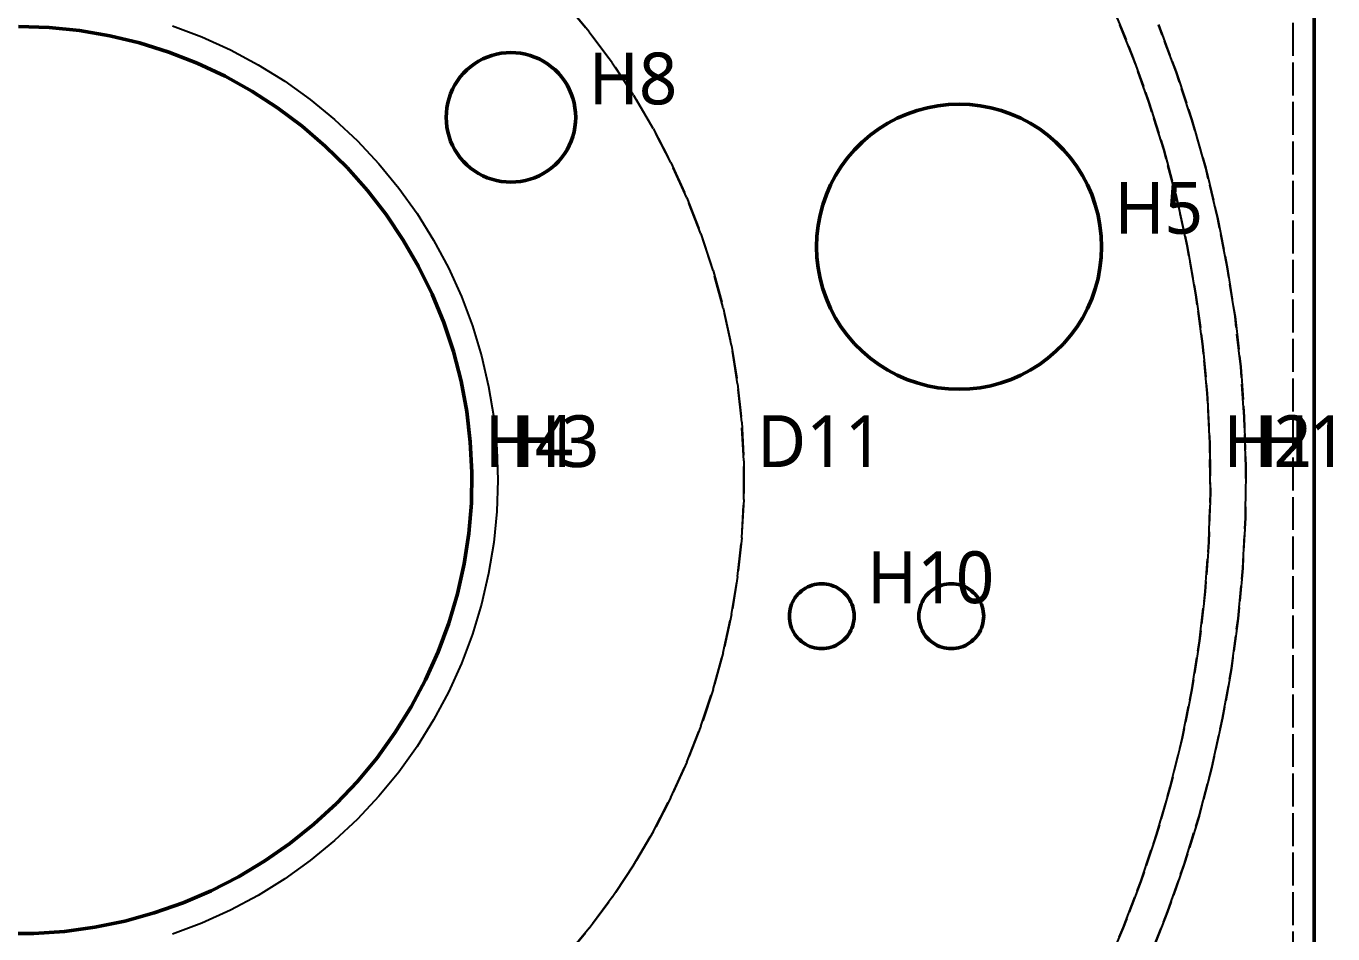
# Model space of a CAD drawing. Header units: millimetres. Extents: x 0 to 420, y 0 to 297.
# Drawn here: x 198.3 to 248.7, y 166 to 201 of the extents above; entities that cross this region are included whole.
import ezdxf

# ---------------------------------------------------------------- set-up
doc = ezdxf.new("R2010")
doc.units = ezdxf.units.MM
doc.linetypes.add('DASHED', pattern=[1.524, 1.27, -0.254])
for name, color, linetype, lineweight in [('DIM', 3, 'CONTINUOUS', 18), ('HIDDEN', 8, 'DASHED', 25), ('VISIBLE', 7, 'CONTINUOUS', 50)]:
    doc.layers.add(name, color=color, linetype=linetype, lineweight=lineweight)
doc.styles.add('CJK', font='NotoSansCJK-Regular.ttc')

msp = doc.modelspace()

# ---------------------------------------------------------------- linework, layer by layer
at = {"layer": 'HIDDEN'}
for points in [[(247.2, 145), (247.2, 260)], [(247.2, 145), (247.2, 260)], [(247.2, 145), (247.2, 260)], [(247.2, 145), (247.2, 260)], [(247.2, 145), (247.2, 260)], [(247.2, 145), (247.2, 260)], [(247.2, 145), (247.2, 260)], [(247.2, 145), (247.2, 260)], [(247.2, 145), (247.2, 260)], [(247.2, 145), (247.2, 260)], [(247.2, 145), (247.2, 260)], [(247.2, 145), (247.2, 260)], [(248, 260), (248, 145)], [(248, 260), (248, 145)], [(248, 260), (248, 145)], [(248, 260), (248, 145)], [(248, 260), (248, 145)], [(248, 260), (248, 145)], [(248, 260), (248, 145)], [(248, 260), (248, 145)], [(248, 260), (248, 145)], [(248, 260), (248, 145)], [(248, 260), (248, 145)], [(248, 260), (248, 145)], [(248, 260), (248, 145)], [(220.02344, 200.79069), (219.07198, 201.93832)], [(219.07198, 201.93832), (220.02344, 200.79069)], [(240.26597, 201.65455), (240.98459, 199.88064)], [(240.98459, 199.88064), (240.26597, 201.65455)], [(198, 201), (199.18142, 200.96008)], [(198, 201), (199.18142, 200.96008)], [(199.18142, 200.96008), (198, 201)], [(199.18142, 200.96008), (200.35745, 200.84049)], [(199.18142, 200.96008), (200.35745, 200.84049)], [(200.35745, 200.84049), (199.18142, 200.96008)], [(200.35745, 200.84049), (201.52272, 200.64177)], [(200.35745, 200.84049), (201.52272, 200.64177)], [(201.52272, 200.64177), (200.35745, 200.84049)], [(203.94663, 201.01821), (205.07964, 200.59177)], [(203.94663, 201.01821), (205.07964, 200.59177)], [(220.91248, 199.59405), (220.02344, 200.79069)], [(220.02344, 200.79069), (220.91248, 199.59405)], [(241.99332, 201.06699), (242.67742, 199.2461)], [(242.67817, 199.24398), (241.99413, 201.06497)], [(201.52272, 200.64177), (202.67192, 200.36485)], [(201.52272, 200.64177), (202.67192, 200.36485)], [(202.67192, 200.36485), (201.52272, 200.64177)], [(202.67192, 200.36485), (203.79981, 200.01097)], [(202.67192, 200.36485), (203.79981, 200.01097)], [(203.79981, 200.01097), (202.67192, 200.36485)], [(205.07964, 200.59177), (206.18234, 200.09215)], [(205.07964, 200.59177), (206.18234, 200.09215)], [(203.79981, 200.01097), (204.90123, 199.58176)], [(203.79981, 200.01097), (204.90123, 199.58176)], [(204.90123, 199.58176), (203.79981, 200.01097)], [(206.18234, 200.09215), (207.25, 199.52147)], [(206.18234, 200.09215), (207.25, 199.52147)], [(215.75573, 199.65586), (215.92102, 199.74322)], [(215.92102, 199.74322), (216.09237, 199.81798)], [(216.09237, 199.81798), (216.26884, 199.87973)], [(216.26884, 199.87973), (216.44942, 199.92812)], [(216.44942, 199.92812), (216.63312, 199.96287)], [(216.63312, 199.96287), (216.8189, 199.98381)], [(216.8189, 199.98381), (217.00573, 199.9908)], [(217.00573, 199.9908), (217.19255, 199.98381)], [(217.19255, 199.98381), (217.37833, 199.96287)], [(217.37833, 199.96287), (217.56203, 199.92812)], [(217.56203, 199.92812), (217.74261, 199.87973)], [(217.74261, 199.87973), (217.91908, 199.81798)], [(217.91908, 199.81798), (218.09043, 199.74322)], [(218.09043, 199.74322), (218.25573, 199.65586)], [(240.98459, 199.88064), (241.62879, 198.07837)], [(241.62879, 198.07837), (240.98459, 199.88064)], [(204.90123, 199.58176), (205.97116, 199.07917)], [(204.90123, 199.58176), (205.97116, 199.07917)], [(205.97116, 199.07917), (204.90123, 199.58176)], [(207.25, 199.52147), (208.27805, 198.88219)], [(207.25, 199.52147), (208.27805, 198.88219)], [(215.1731, 199.19123), (215.30529, 199.32343)], [(215.30529, 199.32343), (215.447, 199.44538)], [(215.447, 199.44538), (215.59743, 199.55639)], [(215.59743, 199.55639), (215.75573, 199.65586)], [(218.25573, 199.65586), (218.41403, 199.55639)], [(218.41403, 199.55639), (218.56445, 199.44538)], [(218.56445, 199.44538), (218.70616, 199.32343)], [(218.70616, 199.32343), (218.83835, 199.19123)], [(221.73656, 198.35179), (220.91248, 199.59405)], [(220.91248, 199.59405), (221.73656, 198.35179)], [(242.67742, 199.2461), (243.28619, 197.39866)], [(243.28687, 197.39644), (242.67817, 199.24398)], [(205.97116, 199.07917), (207.00472, 198.5055)], [(205.97116, 199.07917), (207.00472, 198.5055)], [(207.00472, 198.5055), (205.97116, 199.07917)], [(208.27805, 198.88219), (209.26209, 198.17704)], [(208.27805, 198.88219), (209.26209, 198.17704)], [(214.7533, 198.57551), (214.84066, 198.7408)], [(214.84066, 198.7408), (214.94013, 198.8991)], [(214.94013, 198.8991), (215.05115, 199.04952)], [(215.05115, 199.04952), (215.1731, 199.19123)], [(218.83835, 199.19123), (218.9603, 199.04952)], [(218.9603, 199.04952), (219.07132, 198.8991)], [(219.07132, 198.8991), (219.17079, 198.7408)], [(219.17079, 198.7408), (219.25815, 198.57551)], [(207.00472, 198.5055), (207.99719, 197.86336)], [(207.00472, 198.5055), (207.99719, 197.86336)], [(207.99719, 197.86336), (207.00472, 198.5055)], [(214.56841, 198.0471), (214.61679, 198.22769)], [(214.61679, 198.22769), (214.67854, 198.40415)], [(214.67854, 198.40415), (214.7533, 198.57551)], [(219.25815, 198.57551), (219.33291, 198.40415)], [(219.33291, 198.40415), (219.39466, 198.22769)], [(219.39466, 198.22769), (219.44304, 198.0471)], [(222.49337, 197.06742), (221.73656, 198.35179)], [(221.73656, 198.35179), (222.49337, 197.06742)], [(207.99719, 197.86336), (208.94405, 197.15568)], [(207.99719, 197.86336), (208.94405, 197.15568)], [(208.94405, 197.15568), (207.99719, 197.86336)], [(209.26209, 198.17704), (210.1979, 197.40904)], [(209.26209, 198.17704), (210.1979, 197.40904)], [(214.51272, 197.67762), (214.53365, 197.8634)], [(214.53365, 197.8634), (214.56841, 198.0471)], [(219.44304, 198.0471), (219.4778, 197.8634)], [(219.4778, 197.8634), (219.49873, 197.67762)], [(232.29062, 197.61981), (232.67885, 197.75565)], [(232.67885, 197.75565), (233.07613, 197.8621)], [(233.07613, 197.8621), (233.48027, 197.93857)], [(233.48027, 197.93857), (233.88898, 197.98462)], [(233.88898, 197.98462), (234.3, 198)], [(234.3, 198), (234.71102, 197.98462)], [(234.71102, 197.98462), (235.11973, 197.93857)], [(235.11973, 197.93857), (235.52387, 197.8621)], [(235.52387, 197.8621), (235.92115, 197.75565)], [(235.92115, 197.75565), (236.30938, 197.61981)], [(241.62879, 198.07837), (242.19746, 196.25085)], [(242.19746, 196.25085), (241.62879, 198.07837)], [(210.1979, 197.40904), (211.08148, 196.58148)], [(210.1979, 197.40904), (211.08148, 196.58148)], [(214.50573, 197.4908), (214.51272, 197.67762)], [(214.51272, 197.30397), (214.50573, 197.4908)], [(214.53365, 197.11819), (214.51272, 197.30397)], [(219.49873, 197.30397), (219.4778, 197.11819)], [(219.49873, 197.67762), (219.50573, 197.4908)], [(219.50573, 197.4908), (219.49873, 197.30397)], [(231.20174, 197.04431), (231.55, 197.26314)], [(231.55, 197.26314), (231.91364, 197.45533)], [(231.91364, 197.45533), (232.29062, 197.61981)], [(236.30938, 197.61981), (236.68636, 197.45533)], [(236.68636, 197.45533), (237.05, 197.26314)], [(237.05, 197.26314), (237.39826, 197.04431)], [(243.28619, 197.39866), (243.8186, 195.52779)], [(243.81921, 195.52547), (243.28687, 197.39644)], [(208.94405, 197.15568), (209.84098, 196.3857)], [(208.94405, 197.15568), (209.84098, 196.3857)], [(209.84098, 196.3857), (208.94405, 197.15568)], [(214.56841, 196.9345), (214.53365, 197.11819)], [(214.61679, 196.75391), (214.56841, 196.9345)], [(214.67854, 196.57744), (214.61679, 196.75391)], [(219.39466, 196.75391), (219.33291, 196.57744)], [(219.44304, 196.9345), (219.39466, 196.75391)], [(219.4778, 197.11819), (219.44304, 196.9345)], [(223.18074, 195.7446), (222.49337, 197.06742)], [(222.49337, 197.06742), (223.18074, 195.7446)], [(230.55905, 196.53179), (230.87081, 196.80007)], [(230.87081, 196.80007), (231.20174, 197.04431)], [(237.39826, 197.04431), (237.72919, 196.80007)], [(237.72919, 196.80007), (238.04095, 196.53179)], [(209.84098, 196.3857), (210.68387, 195.55692)], [(209.84098, 196.3857), (210.68387, 195.55692)], [(210.68387, 195.55692), (209.84098, 196.3857)], [(211.08148, 196.58148), (211.90904, 195.6979)], [(211.08148, 196.58148), (211.90904, 195.6979)], [(214.7533, 196.40609), (214.67854, 196.57744)], [(214.84066, 196.2408), (214.7533, 196.40609)], [(214.94013, 196.0825), (214.84066, 196.2408)], [(219.17079, 196.2408), (219.07132, 196.0825)], [(219.25815, 196.40609), (219.17079, 196.2408)], [(219.33291, 196.57744), (219.25815, 196.40609)], [(229.99993, 195.92919), (230.26821, 196.24095)], [(230.26821, 196.24095), (230.55905, 196.53179)], [(238.04095, 196.53179), (238.33179, 196.24095)], [(238.33179, 196.24095), (238.60007, 195.92919)], [(242.19746, 196.25085), (242.68962, 194.40127)], [(242.68962, 194.40127), (242.19746, 196.25085)], [(211.90904, 195.6979), (212.67704, 194.76209)], [(211.90904, 195.6979), (212.67704, 194.76209)], [(215.05115, 195.93207), (214.94013, 196.0825)], [(215.1731, 195.79037), (215.05115, 195.93207)], [(215.30529, 195.65817), (215.1731, 195.79037)], [(218.83835, 195.79037), (218.70616, 195.65817)], [(218.9603, 195.93207), (218.83835, 195.79037)], [(219.07132, 196.0825), (218.9603, 195.93207)], [(223.79674, 194.38708), (223.18074, 195.7446)], [(223.18074, 195.7446), (223.79674, 194.38708)], [(229.75569, 195.59826), (229.99993, 195.92919)], [(238.60007, 195.92919), (238.84431, 195.59826)], [(210.68387, 195.55692), (211.4689, 194.67313)], [(210.68387, 195.55692), (211.4689, 194.67313)], [(211.4689, 194.67313), (210.68387, 195.55692)], [(215.447, 195.53622), (215.30529, 195.65817)], [(215.59743, 195.4252), (215.447, 195.53622)], [(215.75573, 195.32573), (215.59743, 195.4252)], [(215.92102, 195.23838), (215.75573, 195.32573)], [(216.09237, 195.16361), (215.92102, 195.23838)], [(218.09043, 195.23838), (217.91908, 195.16361)], [(218.25573, 195.32573), (218.09043, 195.23838)], [(218.41403, 195.4252), (218.25573, 195.32573)], [(218.56445, 195.53622), (218.41403, 195.4252)], [(218.70616, 195.65817), (218.56445, 195.53622)], [(229.34467, 194.88636), (229.53686, 195.25)], [(229.53686, 195.25), (229.75569, 195.59826)], [(238.84431, 195.59826), (239.06314, 195.25)], [(239.06314, 195.25), (239.25533, 194.88636)], [(243.8186, 195.52779), (244.27375, 193.63664)], [(244.27428, 193.63422), (243.81921, 195.52547)], [(211.4689, 194.67313), (212.19246, 193.73836)], [(211.4689, 194.67313), (212.19246, 193.73836)], [(212.19246, 193.73836), (211.4689, 194.67313)], [(212.67704, 194.76209), (213.38219, 193.77805)], [(212.67704, 194.76209), (213.38219, 193.77805)], [(216.26884, 195.10187), (216.09237, 195.16361)], [(216.44942, 195.05348), (216.26884, 195.10187)], [(216.63312, 195.01872), (216.44942, 195.05348)], [(216.8189, 194.99779), (216.63312, 195.01872)], [(217.00573, 194.9908), (216.8189, 194.99779)], [(217.19255, 194.99779), (217.00573, 194.9908)], [(217.37833, 195.01872), (217.19255, 194.99779)], [(217.56203, 195.05348), (217.37833, 195.01872)], [(217.74261, 195.10187), (217.56203, 195.05348)], [(217.91908, 195.16361), (217.74261, 195.10187)], [(229.18019, 194.50938), (229.34467, 194.88636)], [(239.25533, 194.88636), (239.41981, 194.50938)], [(224.33961, 192.99869), (223.79674, 194.38708)], [(223.79674, 194.38708), (224.33961, 192.99869)], [(229.04435, 194.12115), (229.18019, 194.50938)], [(239.41981, 194.50938), (239.55565, 194.12115)], [(242.68962, 194.40127), (243.10442, 192.53281)], [(243.10442, 192.53281), (242.68962, 194.40127)], [(212.19246, 193.73836), (212.85127, 192.75687)], [(212.19246, 193.73836), (212.85127, 192.75687)], [(212.85127, 192.75687), (212.19246, 193.73836)], [(213.38219, 193.77805), (214.02147, 192.75)], [(213.38219, 193.77805), (214.02147, 192.75)], [(228.86143, 193.31973), (228.9379, 193.72387)], [(228.9379, 193.72387), (229.04435, 194.12115)], [(239.55565, 194.12115), (239.6621, 193.72387)], [(239.6621, 193.72387), (239.73857, 193.31973)], [(228.81538, 192.91102), (228.86143, 193.31973)], [(239.73857, 193.31973), (239.78462, 192.91102)], [(244.27375, 193.63664), (244.65089, 191.7284)], [(244.65133, 191.72589), (244.27428, 193.63422)], [(212.85127, 192.75687), (213.44232, 191.73315)], [(212.85127, 192.75687), (213.44232, 191.73315)], [(213.44232, 191.73315), (212.85127, 192.75687)], [(214.02147, 192.75), (214.59215, 191.68234)], [(214.02147, 192.75), (214.59215, 191.68234)], [(224.80782, 191.58337), (224.33961, 192.99869)], [(224.33961, 192.99869), (224.80782, 191.58337)], [(228.8, 192.5), (228.81538, 192.91102)], [(239.78462, 192.91102), (239.8, 192.5)], [(228.81538, 192.08898), (228.8, 192.5)], [(239.8, 192.5), (239.78462, 192.08898)], [(243.10442, 192.53281), (243.44112, 190.64872)], [(243.44112, 190.64872), (243.10442, 192.53281)], [(213.44232, 191.73315), (213.96291, 190.67186)], [(213.44232, 191.73315), (213.96291, 190.67186)], [(213.96291, 190.67186), (213.44232, 191.73315)], [(214.59215, 191.68234), (215.09177, 190.57964)], [(214.59215, 191.68234), (215.09177, 190.57964)], [(228.86143, 191.68027), (228.81538, 192.08898)], [(228.9379, 191.27613), (228.86143, 191.68027)], [(239.73857, 191.68027), (239.6621, 191.27613)], [(239.78462, 192.08898), (239.73857, 191.68027)], [(244.65089, 191.7284), (244.94936, 189.80628)], [(244.94971, 189.80368), (244.65133, 191.72589)], [(225.20004, 190.14515), (224.80782, 191.58337)], [(224.80782, 191.58337), (225.20004, 190.14515)], [(229.04435, 190.87885), (228.9379, 191.27613)], [(239.6621, 191.27613), (239.55565, 190.87885)], [(213.96291, 190.67186), (214.41066, 189.57784)], [(213.96291, 190.67186), (214.41066, 189.57784)], [(214.41066, 189.57784), (213.96291, 190.67186)], [(229.18019, 190.49062), (229.04435, 190.87885)], [(239.55565, 190.87885), (239.41981, 190.49062)], [(243.44112, 190.64872), (243.69917, 188.75225)], [(243.69917, 188.75225), (243.44112, 190.64872)], [(215.09177, 190.57964), (215.51821, 189.44663)], [(215.09177, 190.57964), (215.51821, 189.44663)], [(225.51516, 188.68808), (225.20004, 190.14515)], [(225.20004, 190.14515), (225.51516, 188.68808)], [(229.34467, 190.11364), (229.18019, 190.49062)], [(239.41981, 190.49062), (239.25533, 190.11364)], [(229.53686, 189.75), (229.34467, 190.11364)], [(229.75569, 189.40174), (229.53686, 189.75)], [(239.06314, 189.75), (238.84431, 189.40174)], [(239.25533, 190.11364), (239.06314, 189.75)], [(244.94936, 189.80628), (245.16867, 187.87353)], [(245.16892, 187.87084), (244.94971, 189.80368)], [(214.41066, 189.57784), (214.78354, 188.4561)], [(214.41066, 189.57784), (214.78354, 188.4561)], [(214.78354, 188.4561), (214.41066, 189.57784)], [(215.51821, 189.44663), (215.86963, 188.28815)], [(215.51821, 189.44663), (215.86963, 188.28815)], [(229.99993, 189.07081), (229.75569, 189.40174)], [(238.84431, 189.40174), (238.60007, 189.07081)], [(225.75228, 187.21631), (225.51516, 188.68808)], [(225.51516, 188.68808), (225.75228, 187.21631)], [(230.26821, 188.75905), (229.99993, 189.07081)], [(230.55905, 188.46821), (230.26821, 188.75905)], [(238.33179, 188.75905), (238.04095, 188.46821)], [(238.60007, 189.07081), (238.33179, 188.75905)], [(243.69917, 188.75225), (243.8781, 186.84669)], [(243.8781, 186.84669), (243.69917, 188.75225)], [(214.78354, 188.4561), (215.07983, 187.31174)], [(214.78354, 188.4561), (215.07983, 187.31174)], [(215.07983, 187.31174), (214.78354, 188.4561)], [(215.86963, 188.28815), (216.14453, 187.10917)], [(215.86963, 188.28815), (216.14453, 187.10917)], [(230.87081, 188.19993), (230.55905, 188.46821)], [(231.20174, 187.95569), (230.87081, 188.19993)], [(237.72919, 188.19993), (237.39826, 187.95569)], [(238.04095, 188.46821), (237.72919, 188.19993)], [(231.55, 187.73686), (231.20174, 187.95569)], [(231.91364, 187.54467), (231.55, 187.73686)], [(237.05, 187.73686), (236.68636, 187.54467)], [(237.39826, 187.95569), (237.05, 187.73686)], [(245.16867, 187.87353), (245.30846, 185.93341)], [(245.3086, 185.93064), (245.16892, 187.87084)], [(215.07983, 187.31174), (215.2982, 186.14999)], [(215.07983, 187.31174), (215.2982, 186.14999)], [(215.2982, 186.14999), (215.07983, 187.31174)], [(216.14453, 187.10917), (216.34173, 185.91473)], [(216.14453, 187.10917), (216.34173, 185.91473)], [(225.91074, 185.73401), (225.75228, 187.21631)], [(225.75228, 187.21631), (225.91074, 185.73401)], [(232.29062, 187.38019), (231.91364, 187.54467)], [(232.67885, 187.24435), (232.29062, 187.38019)], [(233.07613, 187.1379), (232.67885, 187.24435)], [(233.48027, 187.06143), (233.07613, 187.1379)], [(235.52387, 187.1379), (235.11973, 187.06143)], [(235.92115, 187.24435), (235.52387, 187.1379)], [(236.30938, 187.38019), (235.92115, 187.24435)], [(236.68636, 187.54467), (236.30938, 187.38019)], [(233.88898, 187.01538), (233.48027, 187.06143)], [(234.3, 187), (233.88898, 187.01538)], [(234.71102, 187.01538), (234.3, 187)], [(235.11973, 187.06143), (234.71102, 187.01538)], [(243.8781, 186.84669), (243.9776, 184.93533)], [(243.9776, 184.93533), (243.8781, 186.84669)], [(215.2982, 186.14999), (215.43763, 184.97614)], [(215.2982, 186.14999), (215.43763, 184.97614)], [(215.43763, 184.97614), (215.2982, 186.14999)], [(216.34173, 185.91473), (216.46039, 184.70996)], [(216.34173, 185.91473), (216.46039, 184.70996)], [(225.99008, 184.24537), (225.91074, 185.73401)], [(225.91074, 185.73401), (225.99008, 184.24537)], [(245.30846, 185.93341), (245.36847, 183.98918)], [(245.3685, 183.98633), (245.3086, 185.93064)], [(215.43763, 184.97614), (215.4975, 183.79557)], [(215.43763, 184.97614), (215.4975, 183.79557)], [(215.4975, 183.79557), (215.43763, 184.97614)], [(216.46039, 184.70996), (216.5, 183.5)], [(216.46039, 184.70996), (216.5, 183.5)], [(243.9776, 184.93533), (243.99751, 183.02149)], [(243.99751, 183.02149), (243.9776, 184.93533)], [(225.99008, 182.75463), (225.99008, 184.24537)], [(225.99008, 184.24537), (225.99008, 182.75463)], [(215.4975, 183.79557), (215.47754, 182.61364)], [(215.4975, 183.79557), (215.47754, 182.61364)], [(215.47754, 182.61364), (215.4975, 183.79557)], [(245.34853, 182.04121), (245.3685, 183.98633)], [(245.36847, 183.98918), (245.34862, 182.04413)], [(216.5, 183.5), (216.46039, 182.29004)], [(216.5, 183.5), (216.46039, 182.29004)], [(215.47754, 182.61364), (215.37783, 181.43576)], [(215.47754, 182.61364), (215.37783, 181.43576)], [(215.37783, 181.43576), (215.47754, 182.61364)], [(225.91074, 181.26599), (225.99008, 182.75463)], [(225.99008, 182.75463), (225.91074, 181.26599)], [(243.99751, 183.02149), (243.93779, 181.10847)], [(243.93779, 181.10847), (243.99751, 183.02149)], [(216.46039, 182.29004), (216.34173, 181.08527)], [(216.46039, 182.29004), (216.34173, 181.08527)], [(245.24872, 180.09854), (245.34853, 182.04121)], [(245.34862, 182.04413), (245.24894, 180.10153)], [(215.37783, 181.43576), (215.19883, 180.26729)], [(215.37783, 181.43576), (215.19883, 180.26729)], [(215.19883, 180.26729), (215.37783, 181.43576)], [(216.34173, 181.08527), (216.14453, 179.89083)], [(216.34173, 181.08527), (216.14453, 179.89083)], [(225.75228, 179.78369), (225.91074, 181.26599)], [(225.91074, 181.26599), (225.75228, 179.78369)], [(243.93779, 181.10847), (243.79854, 179.1996)], [(243.79854, 179.1996), (243.93779, 181.10847)], [(215.19883, 180.26729), (214.94135, 179.11358)], [(215.19883, 180.26729), (214.94135, 179.11358)], [(214.94135, 179.11358), (215.19883, 180.26729)], [(245.06924, 178.16161), (245.24872, 180.09854)], [(245.24894, 180.10153), (245.06958, 178.16466)], [(216.14453, 179.89083), (215.86963, 178.71185)], [(216.14453, 179.89083), (215.86963, 178.71185)], [(225.51516, 178.31192), (225.75228, 179.78369)], [(225.75228, 179.78369), (225.51516, 178.31192)], [(214.94135, 179.11358), (214.60657, 177.97988)], [(214.94135, 179.11358), (214.60657, 177.97988)], [(214.60657, 177.97988), (214.94135, 179.11358)], [(227.9672, 178.95415), (228.02271, 179.02936)], [(228.02271, 179.02936), (228.08369, 179.10022)], [(228.08369, 179.10022), (228.14978, 179.16631)], [(228.14978, 179.16631), (228.22064, 179.22729)], [(228.22064, 179.22729), (228.29585, 179.2828)], [(228.29585, 179.2828), (228.375, 179.33253)], [(228.375, 179.33253), (228.45765, 179.37621)], [(228.45765, 179.37621), (228.54332, 179.41359)], [(228.54332, 179.41359), (228.63156, 179.44447)], [(228.63156, 179.44447), (228.72185, 179.46866)], [(228.72185, 179.46866), (228.8137, 179.48604)], [(228.8137, 179.48604), (228.90659, 179.4965)], [(228.90659, 179.4965), (229, 179.5)], [(229, 179.5), (229.09341, 179.4965)], [(229.09341, 179.4965), (229.1863, 179.48604)], [(229.1863, 179.48604), (229.27815, 179.46866)], [(229.27815, 179.46866), (229.36844, 179.44447)], [(229.36844, 179.44447), (229.45668, 179.41359)], [(229.45668, 179.41359), (229.54235, 179.37621)], [(229.54235, 179.37621), (229.625, 179.33253)], [(229.625, 179.33253), (229.70415, 179.2828)], [(229.70415, 179.2828), (229.77936, 179.22729)], [(229.77936, 179.22729), (229.85022, 179.16631)], [(229.85022, 179.16631), (229.91631, 179.10022)], [(229.91631, 179.10022), (229.97729, 179.02936)], [(229.97729, 179.02936), (230.0328, 178.95415)], [(232.9672, 178.95415), (233.02271, 179.02936)], [(233.02271, 179.02936), (233.08369, 179.10022)], [(233.08369, 179.10022), (233.14978, 179.16631)], [(233.14978, 179.16631), (233.22064, 179.22729)], [(233.22064, 179.22729), (233.29585, 179.2828)], [(233.29585, 179.2828), (233.375, 179.33253)], [(233.375, 179.33253), (233.45765, 179.37621)], [(233.45765, 179.37621), (233.54332, 179.41359)], [(233.54332, 179.41359), (233.63156, 179.44447)], [(233.63156, 179.44447), (233.72185, 179.46866)], [(233.72185, 179.46866), (233.8137, 179.48604)], [(233.8137, 179.48604), (233.90659, 179.4965)], [(233.90659, 179.4965), (234, 179.5)], [(234, 179.5), (234.09341, 179.4965)], [(234.09341, 179.4965), (234.1863, 179.48604)], [(234.1863, 179.48604), (234.27815, 179.46866)], [(234.27815, 179.46866), (234.36844, 179.44447)], [(234.36844, 179.44447), (234.45668, 179.41359)], [(234.45668, 179.41359), (234.54235, 179.37621)], [(234.54235, 179.37621), (234.625, 179.33253)], [(234.625, 179.33253), (234.70415, 179.2828)], [(234.70415, 179.2828), (234.77936, 179.22729)], [(234.77936, 179.22729), (234.85022, 179.16631)], [(234.85022, 179.16631), (234.91631, 179.10022)], [(234.91631, 179.10022), (234.97729, 179.02936)], [(234.97729, 179.02936), (235.0328, 178.95415)], [(243.79854, 179.1996), (243.58001, 177.29817)], [(243.58001, 177.29817), (243.79854, 179.1996)], [(215.86963, 178.71185), (215.51821, 177.55337)], [(215.86963, 178.71185), (215.51821, 177.55337)], [(227.76396, 178.4363), (227.78134, 178.52815)], [(227.78134, 178.52815), (227.80553, 178.61844)], [(227.80553, 178.61844), (227.83641, 178.70668)], [(227.83641, 178.70668), (227.87379, 178.79235)], [(227.87379, 178.79235), (227.91747, 178.875)], [(227.91747, 178.875), (227.9672, 178.95415)], [(230.0328, 178.95415), (230.08253, 178.875)], [(230.08253, 178.875), (230.12621, 178.79235)], [(230.12621, 178.79235), (230.16359, 178.70668)], [(230.16359, 178.70668), (230.19447, 178.61844)], [(230.19447, 178.61844), (230.21866, 178.52815)], [(230.21866, 178.52815), (230.23604, 178.4363)], [(232.76396, 178.4363), (232.78134, 178.52815)], [(232.78134, 178.52815), (232.80553, 178.61844)], [(232.80553, 178.61844), (232.83641, 178.70668)], [(232.83641, 178.70668), (232.87379, 178.79235)], [(232.87379, 178.79235), (232.91747, 178.875)], [(232.91747, 178.875), (232.9672, 178.95415)], [(235.0328, 178.95415), (235.08253, 178.875)], [(235.08253, 178.875), (235.12621, 178.79235)], [(235.12621, 178.79235), (235.16359, 178.70668)], [(235.16359, 178.70668), (235.19447, 178.61844)], [(235.19447, 178.61844), (235.21866, 178.52815)], [(235.21866, 178.52815), (235.23604, 178.4363)], [(225.20004, 176.85485), (225.51516, 178.31192)], [(225.51516, 178.31192), (225.20004, 176.85485)], [(227.75, 178.25), (227.7535, 178.34341)], [(227.7535, 178.15659), (227.75, 178.25)], [(227.7535, 178.34341), (227.76396, 178.4363)], [(227.76396, 178.0637), (227.7535, 178.15659)], [(227.78134, 177.97185), (227.76396, 178.0637)], [(230.23604, 178.0637), (230.21866, 177.97185)], [(230.23604, 178.4363), (230.2465, 178.34341)], [(230.2465, 178.15659), (230.23604, 178.0637)], [(230.2465, 178.34341), (230.25, 178.25)], [(230.25, 178.25), (230.2465, 178.15659)], [(232.75, 178.25), (232.7535, 178.34341)], [(232.7535, 178.15659), (232.75, 178.25)], [(232.7535, 178.34341), (232.76396, 178.4363)], [(232.76396, 178.0637), (232.7535, 178.15659)], [(232.78134, 177.97185), (232.76396, 178.0637)], [(235.23604, 178.0637), (235.21866, 177.97185)], [(235.23604, 178.4363), (235.2465, 178.34341)], [(235.2465, 178.15659), (235.23604, 178.0637)], [(235.2465, 178.34341), (235.25, 178.25)], [(235.25, 178.25), (235.2465, 178.15659)], [(244.81039, 176.23368), (245.06924, 178.16161)], [(245.06958, 178.16466), (244.81087, 176.23679)], [(214.60657, 177.97988), (214.19603, 176.87137)], [(214.60657, 177.97988), (214.19603, 176.87137)], [(214.19603, 176.87137), (214.60657, 177.97988)], [(215.51821, 177.55337), (215.09177, 176.42036)], [(215.51821, 177.55337), (215.09177, 176.42036)], [(227.80553, 177.88156), (227.78134, 177.97185)], [(227.83641, 177.79332), (227.80553, 177.88156)], [(227.87379, 177.70765), (227.83641, 177.79332)], [(227.91747, 177.625), (227.87379, 177.70765)], [(227.9672, 177.54585), (227.91747, 177.625)], [(228.02271, 177.47064), (227.9672, 177.54585)], [(230.0328, 177.54585), (229.97729, 177.47064)], [(230.08253, 177.625), (230.0328, 177.54585)], [(230.12621, 177.70765), (230.08253, 177.625)], [(230.16359, 177.79332), (230.12621, 177.70765)], [(230.19447, 177.88156), (230.16359, 177.79332)], [(230.21866, 177.97185), (230.19447, 177.88156)], [(232.80553, 177.88156), (232.78134, 177.97185)], [(232.83641, 177.79332), (232.80553, 177.88156)], [(232.87379, 177.70765), (232.83641, 177.79332)], [(232.91747, 177.625), (232.87379, 177.70765)], [(232.9672, 177.54585), (232.91747, 177.625)], [(233.02271, 177.47064), (232.9672, 177.54585)], [(235.0328, 177.54585), (234.97729, 177.47064)], [(235.08253, 177.625), (235.0328, 177.54585)], [(235.12621, 177.70765), (235.08253, 177.625)], [(235.16359, 177.79332), (235.12621, 177.70765)], [(235.19447, 177.88156), (235.16359, 177.79332)], [(235.21866, 177.97185), (235.19447, 177.88156)], [(228.08369, 177.39978), (228.02271, 177.47064)], [(228.14978, 177.33369), (228.08369, 177.39978)], [(228.22064, 177.27271), (228.14978, 177.33369)], [(228.29585, 177.2172), (228.22064, 177.27271)], [(228.375, 177.16747), (228.29585, 177.2172)], [(228.45765, 177.12379), (228.375, 177.16747)], [(228.54332, 177.08641), (228.45765, 177.12379)], [(228.63156, 177.05553), (228.54332, 177.08641)], [(228.72185, 177.03134), (228.63156, 177.05553)], [(228.8137, 177.01396), (228.72185, 177.03134)], [(228.90659, 177.0035), (228.8137, 177.01396)], [(229.1863, 177.01396), (229.09341, 177.0035)], [(229.27815, 177.03134), (229.1863, 177.01396)], [(229.36844, 177.05553), (229.27815, 177.03134)], [(229.45668, 177.08641), (229.36844, 177.05553)], [(229.54235, 177.12379), (229.45668, 177.08641)], [(229.625, 177.16747), (229.54235, 177.12379)], [(229.70415, 177.2172), (229.625, 177.16747)], [(229.77936, 177.27271), (229.70415, 177.2172)], [(229.85022, 177.33369), (229.77936, 177.27271)], [(229.91631, 177.39978), (229.85022, 177.33369)], [(229.97729, 177.47064), (229.91631, 177.39978)], [(233.08369, 177.39978), (233.02271, 177.47064)], [(233.14978, 177.33369), (233.08369, 177.39978)], [(233.22064, 177.27271), (233.14978, 177.33369)], [(233.29585, 177.2172), (233.22064, 177.27271)], [(233.375, 177.16747), (233.29585, 177.2172)], [(233.45765, 177.12379), (233.375, 177.16747)], [(233.54332, 177.08641), (233.45765, 177.12379)], [(233.63156, 177.05553), (233.54332, 177.08641)], [(233.72185, 177.03134), (233.63156, 177.05553)], [(233.8137, 177.01396), (233.72185, 177.03134)], [(233.90659, 177.0035), (233.8137, 177.01396)], [(234.1863, 177.01396), (234.09341, 177.0035)], [(234.27815, 177.03134), (234.1863, 177.01396)], [(234.36844, 177.05553), (234.27815, 177.03134)], [(234.45668, 177.08641), (234.36844, 177.05553)], [(234.54235, 177.12379), (234.45668, 177.08641)], [(234.625, 177.16747), (234.54235, 177.12379)], [(234.70415, 177.2172), (234.625, 177.16747)], [(234.77936, 177.27271), (234.70415, 177.2172)], [(234.85022, 177.33369), (234.77936, 177.27271)], [(234.91631, 177.39978), (234.85022, 177.33369)], [(234.97729, 177.47064), (234.91631, 177.39978)], [(243.58001, 177.29817), (243.28257, 175.40748)], [(243.28257, 175.40748), (243.58001, 177.29817)], [(214.19603, 176.87137), (213.71158, 175.7931)], [(214.19603, 176.87137), (213.71158, 175.7931)], [(213.71158, 175.7931), (214.19603, 176.87137)], [(224.80782, 175.41663), (225.20004, 176.85485)], [(225.20004, 176.85485), (224.80782, 175.41663)], [(229, 177), (228.90659, 177.0035)], [(229.09341, 177.0035), (229, 177)], [(234, 177), (233.90659, 177.0035)], [(234.09341, 177.0035), (234, 177)], [(215.09177, 176.42036), (214.59215, 175.31766)], [(215.09177, 176.42036), (214.59215, 175.31766)], [(244.4726, 174.31801), (244.81039, 176.23368)], [(244.81087, 176.23679), (244.47323, 174.32117)], [(213.71158, 175.7931), (213.15544, 174.75)], [(213.71158, 175.7931), (213.15544, 174.75)], [(213.15544, 174.75), (213.71158, 175.7931)], [(214.59215, 175.31766), (214.02147, 174.25)], [(214.59215, 175.31766), (214.02147, 174.25)], [(224.33961, 174.00131), (224.80782, 175.41663)], [(224.80782, 175.41663), (224.33961, 174.00131)], [(243.28257, 175.40748), (242.90674, 173.5308)], [(242.90674, 173.5308), (243.28257, 175.40748)], [(213.15544, 174.75), (212.53016, 173.74682)], [(213.15544, 174.75), (212.53016, 173.74682)], [(212.53016, 173.74682), (213.15544, 174.75)], [(214.02147, 174.25), (213.38219, 173.22195)], [(214.02147, 174.25), (213.38219, 173.22195)], [(223.79674, 172.61292), (224.33961, 174.00131)], [(224.33961, 174.00131), (223.79674, 172.61292)], [(244.05645, 172.41782), (244.4726, 174.31801)], [(244.47323, 174.32117), (244.05722, 172.42102)], [(212.53016, 173.74682), (211.83858, 172.78815)], [(212.53016, 173.74682), (211.83858, 172.78815)], [(211.83858, 172.78815), (212.53016, 173.74682)], [(242.90674, 173.5308), (242.45316, 171.67138)], [(242.45316, 171.67138), (242.90674, 173.5308)], [(213.38219, 173.22195), (212.67704, 172.23791)], [(213.38219, 173.22195), (212.67704, 172.23791)], [(211.83858, 172.78815), (211.08385, 171.87834)], [(211.83858, 172.78815), (211.08385, 171.87834)], [(211.08385, 171.87834), (211.83858, 172.78815)], [(223.18074, 171.2554), (223.79674, 172.61292)], [(223.79674, 172.61292), (223.18074, 171.2554)], [(212.67704, 172.23791), (211.90904, 171.3021)], [(212.67704, 172.23791), (211.90904, 171.3021)], [(243.56264, 170.53631), (244.05645, 172.41782)], [(244.05722, 172.42102), (243.56356, 170.53955)], [(211.08385, 171.87834), (210.26943, 171.02157)], [(211.08385, 171.87834), (210.26943, 171.02157)], [(210.26943, 171.02157), (211.08385, 171.87834)], [(242.45316, 171.67138), (241.92263, 169.83243)], [(241.92263, 169.83243), (242.45316, 171.67138)], [(210.26943, 171.02157), (209.39902, 170.22173)], [(210.26943, 171.02157), (209.39902, 170.22173)], [(209.39902, 170.22173), (210.26943, 171.02157)], [(211.90904, 171.3021), (211.08148, 170.41852)], [(211.90904, 171.3021), (211.08148, 170.41852)], [(222.49337, 169.93258), (223.18074, 171.2554)], [(223.18074, 171.2554), (222.49337, 169.93258)], [(242.992, 168.67666), (243.56264, 170.53631)], [(243.56356, 170.53955), (242.99308, 168.67994)], [(209.39902, 170.22173), (208.4766, 169.48248)], [(209.39902, 170.22173), (208.4766, 169.48248)], [(208.4766, 169.48248), (209.39902, 170.22173)], [(211.08148, 170.41852), (210.1979, 169.59096)], [(211.08148, 170.41852), (210.1979, 169.59096)], [(208.4766, 169.48248), (207.50638, 168.80719)], [(208.4766, 169.48248), (207.50638, 168.80719)], [(207.50638, 168.80719), (208.4766, 169.48248)], [(210.1979, 169.59096), (209.26209, 168.82296)], [(210.1979, 169.59096), (209.26209, 168.82296)], [(221.73656, 168.64821), (222.49337, 169.93258)], [(222.49337, 169.93258), (221.73656, 168.64821)], [(241.92263, 169.83243), (241.31606, 168.01715)], [(241.31606, 168.01715), (241.92263, 169.83243)], [(207.50638, 168.80719), (206.49278, 168.19893)], [(207.50638, 168.80719), (206.49278, 168.19893)], [(206.49278, 168.19893), (207.50638, 168.80719)], [(209.26209, 168.82296), (208.27805, 168.11781)], [(209.26209, 168.82296), (208.27805, 168.11781)], [(220.91248, 167.40595), (221.73656, 168.64821)], [(221.73656, 168.64821), (220.91248, 167.40595)], [(242.3455, 166.84201), (242.992, 168.67666)], [(242.99308, 168.67994), (242.34674, 166.84531)], [(206.49278, 168.19893), (205.44044, 167.6605)], [(206.49278, 168.19893), (205.44044, 167.6605)], [(205.44044, 167.6605), (206.49278, 168.19893)], [(208.27805, 168.11781), (207.25, 167.47853)], [(208.27805, 168.11781), (207.25, 167.47853)], [(241.31606, 168.01715), (240.63451, 166.22867)], [(240.63451, 166.22867), (241.31606, 168.01715)], [(205.44044, 167.6605), (204.35414, 167.19433)], [(205.44044, 167.6605), (204.35414, 167.19433)], [(204.35414, 167.19433), (205.44044, 167.6605)], [(207.25, 167.47853), (206.18234, 166.90785)], [(207.25, 167.47853), (206.18234, 166.90785)], [(204.35414, 167.19433), (203.23885, 166.80256)], [(204.35414, 167.19433), (203.23885, 166.80256)], [(203.23885, 166.80256), (204.35414, 167.19433)], [(220.02344, 166.20931), (220.91248, 167.40595)], [(220.91248, 167.40595), (220.02344, 166.20931)], [(202.09966, 166.48698), (200.94177, 166.24903)], [(202.09966, 166.48698), (200.94177, 166.24903)], [(200.94177, 166.24903), (202.09966, 166.48698)], [(203.23885, 166.80256), (202.09966, 166.48698)], [(203.23885, 166.80256), (202.09966, 166.48698)], [(202.09966, 166.48698), (203.23885, 166.80256)], [(206.18234, 166.90785), (205.07964, 166.40823)], [(206.18234, 166.90785), (205.07964, 166.40823)], [(241.62422, 165.03545), (242.3455, 166.84201)], [(242.34674, 166.84531), (241.62562, 165.03876)], [(198.59105, 166.00998), (197.40895, 166.00998)], [(198.59105, 166.00998), (197.40895, 166.00998)], [(197.40895, 166.00998), (198.59105, 166.00998)], [(199.77045, 166.08979), (198.59105, 166.00998)], [(199.77045, 166.08979), (198.59105, 166.00998)], [(198.59105, 166.00998), (199.77045, 166.08979)], [(200.94177, 166.24903), (199.77045, 166.08979)], [(200.94177, 166.24903), (199.77045, 166.08979)], [(199.77045, 166.08979), (200.94177, 166.24903)], [(205.07964, 166.40823), (203.94663, 165.98179)], [(205.07964, 166.40823), (203.94663, 165.98179)], [(219.07198, 165.06168), (220.02344, 166.20931)], [(220.02344, 166.20931), (219.07198, 165.06168)], [(240.63451, 166.22867), (239.87914, 164.47008)], [(239.87914, 164.47008), (240.63451, 166.22867)]]:
    msp.add_lwpolyline(points, dxfattribs=at)
at = {"layer": 'VISIBLE'}
for points in [[(248, 260), (248, 145)], [(199.18142, 200.96008), (198, 201)], [(200.35745, 200.84049), (199.18142, 200.96008)], [(201.52272, 200.64177), (200.35745, 200.84049)], [(202.67192, 200.36485), (201.52272, 200.64177)], [(203.79981, 200.01097), (202.67192, 200.36485)], [(204.90123, 199.58176), (203.79981, 200.01097)], [(215.92102, 199.74322), (215.75573, 199.65586)], [(216.09237, 199.81798), (215.92102, 199.74322)], [(216.26884, 199.87973), (216.09237, 199.81798)], [(216.44942, 199.92812), (216.26884, 199.87973)], [(216.63312, 199.96287), (216.44942, 199.92812)], [(216.8189, 199.98381), (216.63312, 199.96287)], [(217.00573, 199.9908), (216.8189, 199.98381)], [(217.19255, 199.98381), (217.00573, 199.9908)], [(217.37833, 199.96287), (217.19255, 199.98381)], [(217.56203, 199.92812), (217.37833, 199.96287)], [(217.74261, 199.87973), (217.56203, 199.92812)], [(217.91908, 199.81798), (217.74261, 199.87973)], [(218.09043, 199.74322), (217.91908, 199.81798)], [(218.25573, 199.65586), (218.09043, 199.74322)], [(205.97116, 199.07917), (204.90123, 199.58176)], [(215.30529, 199.32343), (215.1731, 199.19123)], [(215.447, 199.44538), (215.30529, 199.32343)], [(215.59743, 199.55639), (215.447, 199.44538)], [(215.75573, 199.65586), (215.59743, 199.55639)], [(218.41403, 199.55639), (218.25573, 199.65586)], [(218.56445, 199.44538), (218.41403, 199.55639)], [(218.70616, 199.32343), (218.56445, 199.44538)], [(218.83835, 199.19123), (218.70616, 199.32343)], [(207.00472, 198.5055), (205.97116, 199.07917)], [(214.84066, 198.7408), (214.7533, 198.57551)], [(214.94013, 198.8991), (214.84066, 198.7408)], [(215.05115, 199.04952), (214.94013, 198.8991)], [(215.1731, 199.19123), (215.05115, 199.04952)], [(218.9603, 199.04952), (218.83835, 199.19123)], [(219.07132, 198.8991), (218.9603, 199.04952)], [(219.17079, 198.7408), (219.07132, 198.8991)], [(219.25815, 198.57551), (219.17079, 198.7408)], [(207.99719, 197.86336), (207.00472, 198.5055)], [(214.61679, 198.22769), (214.56841, 198.0471)], [(214.67854, 198.40415), (214.61679, 198.22769)], [(214.7533, 198.57551), (214.67854, 198.40415)], [(219.33291, 198.40415), (219.25815, 198.57551)], [(219.39466, 198.22769), (219.33291, 198.40415)], [(219.44304, 198.0471), (219.39466, 198.22769)], [(208.94405, 197.15568), (207.99719, 197.86336)], [(214.53365, 197.8634), (214.51272, 197.67762)], [(214.56841, 198.0471), (214.53365, 197.8634)], [(219.4778, 197.8634), (219.44304, 198.0471)], [(219.49873, 197.67762), (219.4778, 197.8634)], [(232.67885, 197.75565), (232.29062, 197.61981)], [(233.07613, 197.8621), (232.67885, 197.75565)], [(233.48027, 197.93857), (233.07613, 197.8621)], [(233.88898, 197.98462), (233.48027, 197.93857)], [(234.3, 198), (233.88898, 197.98462)], [(234.71102, 197.98462), (234.3, 198)], [(235.11973, 197.93857), (234.71102, 197.98462)], [(235.52387, 197.8621), (235.11973, 197.93857)], [(235.92115, 197.75565), (235.52387, 197.8621)], [(236.30938, 197.61981), (235.92115, 197.75565)], [(214.51272, 197.67762), (214.50573, 197.4908)], [(214.50573, 197.4908), (214.51272, 197.30397)], [(214.51272, 197.30397), (214.53365, 197.11819)], [(219.4778, 197.11819), (219.49873, 197.30397)], [(219.50573, 197.4908), (219.49873, 197.67762)], [(219.49873, 197.30397), (219.50573, 197.4908)], [(231.55, 197.26314), (231.20174, 197.04431)], [(231.91364, 197.45533), (231.55, 197.26314)], [(232.29062, 197.61981), (231.91364, 197.45533)], [(236.68636, 197.45533), (236.30938, 197.61981)], [(237.05, 197.26314), (236.68636, 197.45533)], [(237.39826, 197.04431), (237.05, 197.26314)], [(209.84098, 196.3857), (208.94405, 197.15568)], [(214.53365, 197.11819), (214.56841, 196.9345)], [(214.56841, 196.9345), (214.61679, 196.75391)], [(214.61679, 196.75391), (214.67854, 196.57744)], [(219.33291, 196.57744), (219.39466, 196.75391)], [(219.39466, 196.75391), (219.44304, 196.9345)], [(219.44304, 196.9345), (219.4778, 197.11819)], [(230.87081, 196.80007), (230.55905, 196.53179)], [(231.20174, 197.04431), (230.87081, 196.80007)], [(237.72919, 196.80007), (237.39826, 197.04431)], [(238.04095, 196.53179), (237.72919, 196.80007)], [(210.68387, 195.55692), (209.84098, 196.3857)], [(214.67854, 196.57744), (214.7533, 196.40609)], [(214.7533, 196.40609), (214.84066, 196.2408)], [(214.84066, 196.2408), (214.94013, 196.0825)], [(219.07132, 196.0825), (219.17079, 196.2408)], [(219.17079, 196.2408), (219.25815, 196.40609)], [(219.25815, 196.40609), (219.33291, 196.57744)], [(230.26821, 196.24095), (229.99993, 195.92919)], [(230.55905, 196.53179), (230.26821, 196.24095)], [(238.33179, 196.24095), (238.04095, 196.53179)], [(238.60007, 195.92919), (238.33179, 196.24095)], [(214.94013, 196.0825), (215.05115, 195.93207)], [(215.05115, 195.93207), (215.1731, 195.79037)], [(215.1731, 195.79037), (215.30529, 195.65817)], [(218.70616, 195.65817), (218.83835, 195.79037)], [(218.83835, 195.79037), (218.9603, 195.93207)], [(218.9603, 195.93207), (219.07132, 196.0825)], [(229.99993, 195.92919), (229.75569, 195.59826)], [(238.84431, 195.59826), (238.60007, 195.92919)], [(211.4689, 194.67313), (210.68387, 195.55692)], [(215.30529, 195.65817), (215.447, 195.53622)], [(215.447, 195.53622), (215.59743, 195.4252)], [(215.59743, 195.4252), (215.75573, 195.32573)], [(215.75573, 195.32573), (215.92102, 195.23838)], [(215.92102, 195.23838), (216.09237, 195.16361)], [(217.91908, 195.16361), (218.09043, 195.23838)], [(218.09043, 195.23838), (218.25573, 195.32573)], [(218.25573, 195.32573), (218.41403, 195.4252)], [(218.41403, 195.4252), (218.56445, 195.53622)], [(218.56445, 195.53622), (218.70616, 195.65817)], [(229.53686, 195.25), (229.34467, 194.88636)], [(229.75569, 195.59826), (229.53686, 195.25)], [(239.06314, 195.25), (238.84431, 195.59826)], [(239.25533, 194.88636), (239.06314, 195.25)], [(212.19246, 193.73836), (211.4689, 194.67313)], [(216.09237, 195.16361), (216.26884, 195.10187)], [(216.26884, 195.10187), (216.44942, 195.05348)], [(216.44942, 195.05348), (216.63312, 195.01872)], [(216.63312, 195.01872), (216.8189, 194.99779)], [(216.8189, 194.99779), (217.00573, 194.9908)], [(217.00573, 194.9908), (217.19255, 194.99779)], [(217.19255, 194.99779), (217.37833, 195.01872)], [(217.37833, 195.01872), (217.56203, 195.05348)], [(217.56203, 195.05348), (217.74261, 195.10187)], [(217.74261, 195.10187), (217.91908, 195.16361)], [(229.34467, 194.88636), (229.18019, 194.50938)], [(239.41981, 194.50938), (239.25533, 194.88636)], [(229.18019, 194.50938), (229.04435, 194.12115)], [(239.55565, 194.12115), (239.41981, 194.50938)], [(212.85127, 192.75687), (212.19246, 193.73836)], [(228.9379, 193.72387), (228.86143, 193.31973)], [(229.04435, 194.12115), (228.9379, 193.72387)], [(239.6621, 193.72387), (239.55565, 194.12115)], [(239.73857, 193.31973), (239.6621, 193.72387)], [(228.86143, 193.31973), (228.81538, 192.91102)], [(239.78462, 192.91102), (239.73857, 193.31973)], [(213.44232, 191.73315), (212.85127, 192.75687)], [(228.81538, 192.91102), (228.8, 192.5)], [(239.8, 192.5), (239.78462, 192.91102)], [(228.8, 192.5), (228.81538, 192.08898)], [(239.78462, 192.08898), (239.8, 192.5)], [(213.96291, 190.67186), (213.44232, 191.73315)], [(228.81538, 192.08898), (228.86143, 191.68027)], [(228.86143, 191.68027), (228.9379, 191.27613)], [(239.6621, 191.27613), (239.73857, 191.68027)], [(239.73857, 191.68027), (239.78462, 192.08898)], [(228.9379, 191.27613), (229.04435, 190.87885)], [(239.55565, 190.87885), (239.6621, 191.27613)], [(214.41066, 189.57784), (213.96291, 190.67186)], [(229.04435, 190.87885), (229.18019, 190.49062)], [(239.41981, 190.49062), (239.55565, 190.87885)], [(229.18019, 190.49062), (229.34467, 190.11364)], [(239.25533, 190.11364), (239.41981, 190.49062)], [(229.34467, 190.11364), (229.53686, 189.75)], [(229.53686, 189.75), (229.75569, 189.40174)], [(238.84431, 189.40174), (239.06314, 189.75)], [(239.06314, 189.75), (239.25533, 190.11364)], [(214.78354, 188.4561), (214.41066, 189.57784)], [(229.75569, 189.40174), (229.99993, 189.07081)], [(238.60007, 189.07081), (238.84431, 189.40174)], [(229.99993, 189.07081), (230.26821, 188.75905)], [(230.26821, 188.75905), (230.55905, 188.46821)], [(238.04095, 188.46821), (238.33179, 188.75905)], [(238.33179, 188.75905), (238.60007, 189.07081)], [(215.07983, 187.31174), (214.78354, 188.4561)], [(230.55905, 188.46821), (230.87081, 188.19993)], [(230.87081, 188.19993), (231.20174, 187.95569)], [(237.39826, 187.95569), (237.72919, 188.19993)], [(237.72919, 188.19993), (238.04095, 188.46821)], [(231.20174, 187.95569), (231.55, 187.73686)], [(231.55, 187.73686), (231.91364, 187.54467)], [(236.68636, 187.54467), (237.05, 187.73686)], [(237.05, 187.73686), (237.39826, 187.95569)], [(215.2982, 186.14999), (215.07983, 187.31174)], [(231.91364, 187.54467), (232.29062, 187.38019)], [(232.29062, 187.38019), (232.67885, 187.24435)], [(232.67885, 187.24435), (233.07613, 187.1379)], [(233.07613, 187.1379), (233.48027, 187.06143)], [(235.11973, 187.06143), (235.52387, 187.1379)], [(235.52387, 187.1379), (235.92115, 187.24435)], [(235.92115, 187.24435), (236.30938, 187.38019)], [(236.30938, 187.38019), (236.68636, 187.54467)], [(233.48027, 187.06143), (233.88898, 187.01538)], [(233.88898, 187.01538), (234.3, 187)], [(234.3, 187), (234.71102, 187.01538)], [(234.71102, 187.01538), (235.11973, 187.06143)], [(215.43763, 184.97614), (215.2982, 186.14999)], [(215.4975, 183.79557), (215.43763, 184.97614)], [(215.47754, 182.61364), (215.4975, 183.79557)], [(215.37783, 181.43576), (215.47754, 182.61364)], [(215.19883, 180.26729), (215.37783, 181.43576)], [(214.94135, 179.11358), (215.19883, 180.26729)], [(214.60657, 177.97988), (214.94135, 179.11358)], [(228.02271, 179.02936), (227.9672, 178.95415)], [(228.08369, 179.10022), (228.02271, 179.02936)], [(228.14978, 179.16631), (228.08369, 179.10022)], [(228.22064, 179.22729), (228.14978, 179.16631)], [(228.29585, 179.2828), (228.22064, 179.22729)], [(228.375, 179.33253), (228.29585, 179.2828)], [(228.45765, 179.37621), (228.375, 179.33253)], [(228.54332, 179.41359), (228.45765, 179.37621)], [(228.63156, 179.44447), (228.54332, 179.41359)], [(228.72185, 179.46866), (228.63156, 179.44447)], [(228.8137, 179.48604), (228.72185, 179.46866)], [(228.90659, 179.4965), (228.8137, 179.48604)], [(229, 179.5), (228.90659, 179.4965)], [(229.09341, 179.4965), (229, 179.5)], [(229.1863, 179.48604), (229.09341, 179.4965)], [(229.27815, 179.46866), (229.1863, 179.48604)], [(229.36844, 179.44447), (229.27815, 179.46866)], [(229.45668, 179.41359), (229.36844, 179.44447)], [(229.54235, 179.37621), (229.45668, 179.41359)], [(229.625, 179.33253), (229.54235, 179.37621)], [(229.70415, 179.2828), (229.625, 179.33253)], [(229.77936, 179.22729), (229.70415, 179.2828)], [(229.85022, 179.16631), (229.77936, 179.22729)], [(229.91631, 179.10022), (229.85022, 179.16631)], [(229.97729, 179.02936), (229.91631, 179.10022)], [(230.0328, 178.95415), (229.97729, 179.02936)], [(233.02271, 179.02936), (232.9672, 178.95415)], [(233.08369, 179.10022), (233.02271, 179.02936)], [(233.14978, 179.16631), (233.08369, 179.10022)], [(233.22064, 179.22729), (233.14978, 179.16631)], [(233.29585, 179.2828), (233.22064, 179.22729)], [(233.375, 179.33253), (233.29585, 179.2828)], [(233.45765, 179.37621), (233.375, 179.33253)], [(233.54332, 179.41359), (233.45765, 179.37621)], [(233.63156, 179.44447), (233.54332, 179.41359)], [(233.72185, 179.46866), (233.63156, 179.44447)], [(233.8137, 179.48604), (233.72185, 179.46866)], [(233.90659, 179.4965), (233.8137, 179.48604)], [(234, 179.5), (233.90659, 179.4965)], [(234.09341, 179.4965), (234, 179.5)], [(234.1863, 179.48604), (234.09341, 179.4965)], [(234.27815, 179.46866), (234.1863, 179.48604)], [(234.36844, 179.44447), (234.27815, 179.46866)], [(234.45668, 179.41359), (234.36844, 179.44447)], [(234.54235, 179.37621), (234.45668, 179.41359)], [(234.625, 179.33253), (234.54235, 179.37621)], [(234.70415, 179.2828), (234.625, 179.33253)], [(234.77936, 179.22729), (234.70415, 179.2828)], [(234.85022, 179.16631), (234.77936, 179.22729)], [(234.91631, 179.10022), (234.85022, 179.16631)], [(234.97729, 179.02936), (234.91631, 179.10022)], [(235.0328, 178.95415), (234.97729, 179.02936)], [(227.78134, 178.52815), (227.76396, 178.4363)], [(227.80553, 178.61844), (227.78134, 178.52815)], [(227.83641, 178.70668), (227.80553, 178.61844)], [(227.87379, 178.79235), (227.83641, 178.70668)], [(227.91747, 178.875), (227.87379, 178.79235)], [(227.9672, 178.95415), (227.91747, 178.875)], [(230.08253, 178.875), (230.0328, 178.95415)], [(230.12621, 178.79235), (230.08253, 178.875)], [(230.16359, 178.70668), (230.12621, 178.79235)], [(230.19447, 178.61844), (230.16359, 178.70668)], [(230.21866, 178.52815), (230.19447, 178.61844)], [(230.23604, 178.4363), (230.21866, 178.52815)], [(232.78134, 178.52815), (232.76396, 178.4363)], [(232.80553, 178.61844), (232.78134, 178.52815)], [(232.83641, 178.70668), (232.80553, 178.61844)], [(232.87379, 178.79235), (232.83641, 178.70668)], [(232.91747, 178.875), (232.87379, 178.79235)], [(232.9672, 178.95415), (232.91747, 178.875)], [(235.08253, 178.875), (235.0328, 178.95415)], [(235.12621, 178.79235), (235.08253, 178.875)], [(235.16359, 178.70668), (235.12621, 178.79235)], [(235.19447, 178.61844), (235.16359, 178.70668)], [(235.21866, 178.52815), (235.19447, 178.61844)], [(235.23604, 178.4363), (235.21866, 178.52815)], [(227.7535, 178.34341), (227.75, 178.25)], [(227.75, 178.25), (227.7535, 178.15659)], [(227.76396, 178.4363), (227.7535, 178.34341)], [(227.7535, 178.15659), (227.76396, 178.0637)], [(227.76396, 178.0637), (227.78134, 177.97185)], [(230.21866, 177.97185), (230.23604, 178.0637)], [(230.2465, 178.34341), (230.23604, 178.4363)], [(230.23604, 178.0637), (230.2465, 178.15659)], [(230.25, 178.25), (230.2465, 178.34341)], [(230.2465, 178.15659), (230.25, 178.25)], [(232.7535, 178.34341), (232.75, 178.25)], [(232.75, 178.25), (232.7535, 178.15659)], [(232.76396, 178.4363), (232.7535, 178.34341)], [(232.7535, 178.15659), (232.76396, 178.0637)], [(232.76396, 178.0637), (232.78134, 177.97185)], [(235.21866, 177.97185), (235.23604, 178.0637)], [(235.2465, 178.34341), (235.23604, 178.4363)], [(235.23604, 178.0637), (235.2465, 178.15659)], [(235.25, 178.25), (235.2465, 178.34341)], [(235.2465, 178.15659), (235.25, 178.25)], [(214.19603, 176.87137), (214.60657, 177.97988)], [(227.78134, 177.97185), (227.80553, 177.88156)], [(227.80553, 177.88156), (227.83641, 177.79332)], [(227.83641, 177.79332), (227.87379, 177.70765)], [(227.87379, 177.70765), (227.91747, 177.625)], [(227.91747, 177.625), (227.9672, 177.54585)], [(227.9672, 177.54585), (228.02271, 177.47064)], [(229.97729, 177.47064), (230.0328, 177.54585)], [(230.0328, 177.54585), (230.08253, 177.625)], [(230.08253, 177.625), (230.12621, 177.70765)], [(230.12621, 177.70765), (230.16359, 177.79332)], [(230.16359, 177.79332), (230.19447, 177.88156)], [(230.19447, 177.88156), (230.21866, 177.97185)], [(232.78134, 177.97185), (232.80553, 177.88156)], [(232.80553, 177.88156), (232.83641, 177.79332)], [(232.83641, 177.79332), (232.87379, 177.70765)], [(232.87379, 177.70765), (232.91747, 177.625)], [(232.91747, 177.625), (232.9672, 177.54585)], [(232.9672, 177.54585), (233.02271, 177.47064)], [(234.97729, 177.47064), (235.0328, 177.54585)], [(235.0328, 177.54585), (235.08253, 177.625)], [(235.08253, 177.625), (235.12621, 177.70765)], [(235.12621, 177.70765), (235.16359, 177.79332)], [(235.16359, 177.79332), (235.19447, 177.88156)], [(235.19447, 177.88156), (235.21866, 177.97185)], [(228.02271, 177.47064), (228.08369, 177.39978)], [(228.08369, 177.39978), (228.14978, 177.33369)], [(228.14978, 177.33369), (228.22064, 177.27271)], [(228.22064, 177.27271), (228.29585, 177.2172)], [(228.29585, 177.2172), (228.375, 177.16747)], [(228.375, 177.16747), (228.45765, 177.12379)], [(228.45765, 177.12379), (228.54332, 177.08641)], [(228.54332, 177.08641), (228.63156, 177.05553)], [(228.63156, 177.05553), (228.72185, 177.03134)], [(228.72185, 177.03134), (228.8137, 177.01396)], [(228.8137, 177.01396), (228.90659, 177.0035)], [(229.09341, 177.0035), (229.1863, 177.01396)], [(229.1863, 177.01396), (229.27815, 177.03134)], [(229.27815, 177.03134), (229.36844, 177.05553)], [(229.36844, 177.05553), (229.45668, 177.08641)], [(229.45668, 177.08641), (229.54235, 177.12379)], [(229.54235, 177.12379), (229.625, 177.16747)], [(229.625, 177.16747), (229.70415, 177.2172)], [(229.70415, 177.2172), (229.77936, 177.27271)], [(229.77936, 177.27271), (229.85022, 177.33369)], [(229.85022, 177.33369), (229.91631, 177.39978)], [(229.91631, 177.39978), (229.97729, 177.47064)], [(233.02271, 177.47064), (233.08369, 177.39978)], [(233.08369, 177.39978), (233.14978, 177.33369)], [(233.14978, 177.33369), (233.22064, 177.27271)], [(233.22064, 177.27271), (233.29585, 177.2172)], [(233.29585, 177.2172), (233.375, 177.16747)], [(233.375, 177.16747), (233.45765, 177.12379)], [(233.45765, 177.12379), (233.54332, 177.08641)], [(233.54332, 177.08641), (233.63156, 177.05553)], [(233.63156, 177.05553), (233.72185, 177.03134)], [(233.72185, 177.03134), (233.8137, 177.01396)], [(233.8137, 177.01396), (233.90659, 177.0035)], [(234.09341, 177.0035), (234.1863, 177.01396)], [(234.1863, 177.01396), (234.27815, 177.03134)], [(234.27815, 177.03134), (234.36844, 177.05553)], [(234.36844, 177.05553), (234.45668, 177.08641)], [(234.45668, 177.08641), (234.54235, 177.12379)], [(234.54235, 177.12379), (234.625, 177.16747)], [(234.625, 177.16747), (234.70415, 177.2172)], [(234.70415, 177.2172), (234.77936, 177.27271)], [(234.77936, 177.27271), (234.85022, 177.33369)], [(234.85022, 177.33369), (234.91631, 177.39978)], [(234.91631, 177.39978), (234.97729, 177.47064)], [(213.71158, 175.7931), (214.19603, 176.87137)], [(228.90659, 177.0035), (229, 177)], [(229, 177), (229.09341, 177.0035)], [(233.90659, 177.0035), (234, 177)], [(234, 177), (234.09341, 177.0035)], [(213.15544, 174.75), (213.71158, 175.7931)], [(212.53016, 173.74682), (213.15544, 174.75)], [(211.83858, 172.78815), (212.53016, 173.74682)], [(211.08385, 171.87834), (211.83858, 172.78815)], [(210.26943, 171.02157), (211.08385, 171.87834)], [(209.39902, 170.22173), (210.26943, 171.02157)], [(208.4766, 169.48248), (209.39902, 170.22173)], [(207.50638, 168.80719), (208.4766, 169.48248)], [(206.49278, 168.19893), (207.50638, 168.80719)], [(205.44044, 167.6605), (206.49278, 168.19893)], [(204.35414, 167.19433), (205.44044, 167.6605)], [(203.23885, 166.80256), (204.35414, 167.19433)], [(200.94177, 166.24903), (202.09966, 166.48698)], [(202.09966, 166.48698), (203.23885, 166.80256)], [(197.40895, 166.00998), (198.59105, 166.00998)], [(198.59105, 166.00998), (199.77045, 166.08979)], [(199.77045, 166.08979), (200.94177, 166.24903)]]:
    msp.add_lwpolyline(points, dxfattribs=at)

# ---------------------------------------------------------------- texts
at = {"layer": 'DIM', "style": 'CJK'}
for s, p in [('H8', (220.01, 197.99)), ('H5', (240.3, 193)), ('H4', (216, 184)), ('H3', (217, 184)), ('D11', (226.5, 184)), ('H2', (244.5, 184)), ('H1', (245.871, 184)), ('H10', (230.75, 178.75))]:
    msp.add_text(s, height=2, dxfattribs=at).set_placement(p)

doc.saveas('drawing.dxf')
